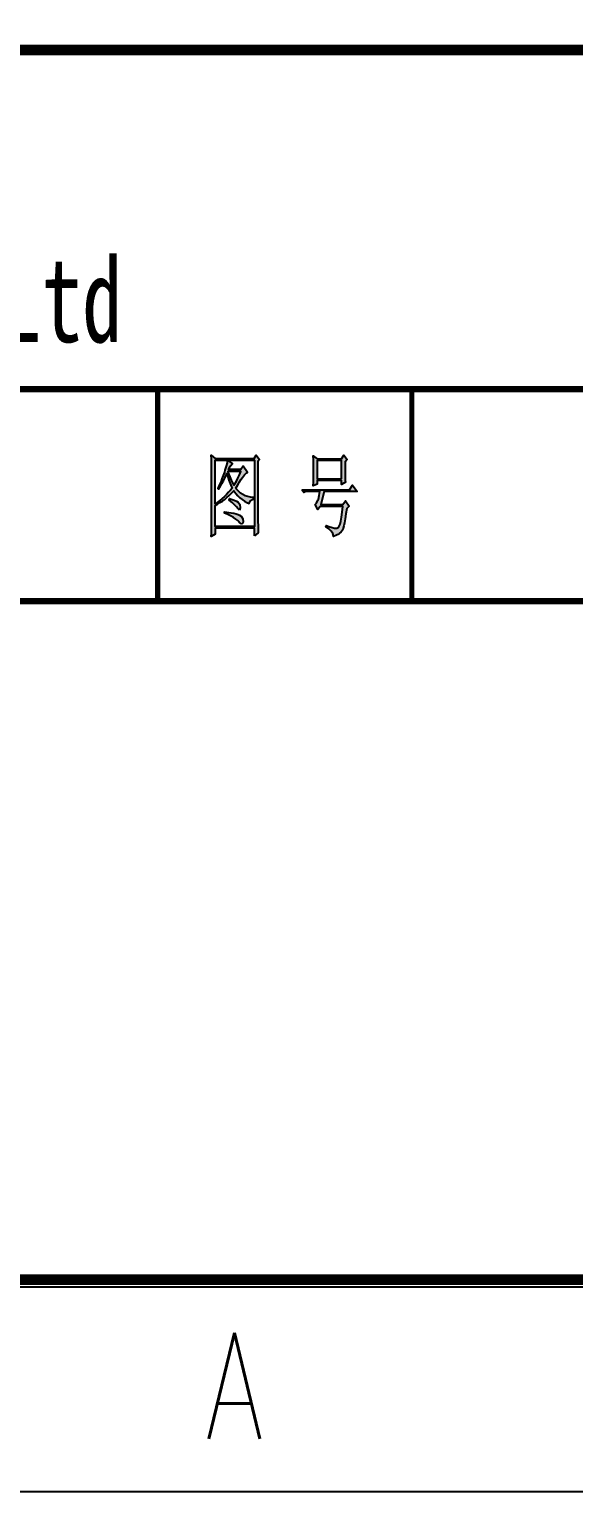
# Model space of a CAD drawing. Header units: inches. Extents: x 6 to 109360, y -14990 to 740552.
# Drawn here: x 777.2 to 802.9, y -5414.8 to -5345.8 of the extents above; entities that cross this region are included whole.
import ezdxf
from ezdxf.enums import TextEntityAlignment as Align

# ---------------------------------------------------------------- set-up
doc = ezdxf.new("R2010")
doc.units = ezdxf.units.IN
doc.header["$MEASUREMENT"] = 0
doc.layers.add('1', color=7, linetype='Continuous')
doc.layers.add('图框', color=4, linetype='Continuous')
doc.styles.add('HZ', font='txt_____.ttf', dxfattribs={"width": 0.7, "bigfont": 'HZTXT'})
doc.styles.add('宋体', font='', dxfattribs={"width": 0.7})
doc.styles.get('宋体').set_extended_font_data('SimSun')

# ---------------------------------------------------------------- blocks, each defined once
blk = doc.blocks.new('tk1')
at = {"layer": '图框', "color": 1}
blk.add_line((0, 0), (-806, 0), dxfattribs=at)
at = {"layer": '图框'}
blk.add_line((10, -10), (-831, -10), dxfattribs=at)
at = {"layer": '图框', "style": 'HZ', "width": 0.7}
blk.add_text('A', height=5, dxfattribs=at).set_placement((-50.375, -7.5), align=Align.CENTER)
blk = doc.blocks.new('图签')
at = {"layer": '1'}
h = blk.add_hatch(color=7, dxfattribs=at)
h.paths.add_polyline_path([(-49.263, 35.751), (-49.263, 38.592), (-49.191, 38.692), (-49.353, 38.891), (-49.448, 38.739), (-51.278, 38.739), (-51.463, 38.891), (-51.459, 38.701), (-51.454, 38.521), (-51.454, 35.381), (-51.459, 35.206), (-51.463, 35.059), (-51.288, 35.158), (-51.288, 35.443), (-49.424, 35.443), (-49.424, 35.092), (-49.248, 35.225), (-49.258, 35.391), (-49.258, 35.566)])
h.paths.add_polyline_path([(-51.288, 36.524), (-51.169, 36.586), (-51.055, 36.652), (-50.942, 36.723), (-50.833, 36.804), (-50.728, 36.89), (-50.624, 36.984), (-50.519, 37.084), (-50.42, 37.188), (-50.406, 37.207), (-50.311, 37.089), (-50.216, 36.98), (-50.116, 36.88), (-50.012, 36.795), (-49.903, 36.719), (-49.784, 36.657), (-49.68, 36.61), (-49.628, 36.723), (-49.519, 36.804), (-49.471, 36.823), (-49.471, 36.89), (-49.614, 36.908), (-49.742, 36.937), (-49.865, 36.98), (-49.979, 37.037), (-50.083, 37.103), (-50.178, 37.188), (-50.268, 37.283), (-50.311, 37.34), (-50.211, 37.492), (-50.126, 37.629), (-50.05, 37.753), (-49.998, 37.843), (-49.903, 37.971), (-49.803, 38.056), (-49.761, 38.075), (-49.96, 38.374), (-50.064, 38.208), (-50.648, 38.208), (-50.581, 38.355), (-50.557, 38.393), (-50.463, 38.493), (-50.685, 38.659), (-49.424, 38.659), (-49.424, 35.523), (-51.288, 35.523)], flags=16)
h.paths.add_polyline_path([(-50.847, 36.159), (-50.847, 36.225), (-50.534, 36.178), (-50.401, 36.15), (-50.292, 36.121), (-50.197, 36.093), (-50.126, 36.059), (-50.059, 36.007), (-49.979, 35.889), (-49.96, 35.742), (-49.969, 35.685), (-50.021, 35.633), (-50.126, 35.723), (-50.145, 35.751), (-50.211, 35.813), (-50.301, 35.879), (-50.41, 35.946), (-50.534, 36.017), (-50.681, 36.088)], flags=0)
h.paths.add_polyline_path([(-51.288, 36.591), (-51.288, 38.659), (-50.709, 38.659), (-50.723, 38.535), (-50.761, 38.374), (-50.818, 38.18), (-50.847, 38.09), (-50.899, 37.933), (-50.961, 37.776), (-51.022, 37.625), (-51.089, 37.473), (-51.16, 37.326), (-51.127, 37.293), (-51.046, 37.416), (-50.965, 37.549), (-50.889, 37.686), (-50.814, 37.833), (-50.747, 37.985), (-50.728, 38.023), (-50.69, 37.871), (-50.638, 37.715), (-50.576, 37.558), (-50.51, 37.397), (-50.486, 37.34), (-50.562, 37.24), (-50.648, 37.141), (-50.742, 37.041), (-50.842, 36.942), (-50.951, 36.847), (-51.065, 36.757), (-51.188, 36.662)], flags=16)
h.paths.add_polyline_path([(-50.614, 36.776), (-50.6, 36.842), (-50.534, 36.823), (-50.391, 36.771), (-50.278, 36.723), (-50.192, 36.676), (-50.112, 36.572), (-50.102, 36.41), (-50.14, 36.301), (-50.216, 36.377), (-50.278, 36.453), (-50.363, 36.548), (-50.477, 36.652)], flags=0)
h.paths.add_polyline_path([(-50.406, 37.473), (-50.467, 37.582), (-50.534, 37.715), (-50.595, 37.871), (-50.662, 38.056), (-50.685, 38.123), (-50.064, 38.123), (-50.135, 37.957), (-50.211, 37.805), (-50.282, 37.667), (-50.358, 37.539)], flags=16)
h.paths.add_polyline_path([(-45.146, 38.009), (-45.146, 38.573), (-45.055, 38.692), (-45.217, 38.891), (-45.321, 38.725), (-46.474, 38.725), (-46.649, 38.858), (-46.644, 38.687), (-46.64, 38.512), (-46.64, 37.791), (-46.644, 37.615), (-46.649, 37.449), (-46.649, 37.44), (-46.474, 37.525), (-46.474, 37.691), (-45.312, 37.691), (-45.312, 37.506), (-45.136, 37.61), (-45.141, 37.705), (-45.141, 37.838)])
h.paths.add_polyline_path([(-46.474, 38.64), (-45.312, 38.64), (-45.312, 37.776), (-46.474, 37.776)], flags=16)
h.paths.add_polyline_path([(-46.137, 37.174), (-44.586, 37.174), (-44.795, 37.473), (-44.946, 37.259), (-47.199, 37.259), (-47.104, 37.127), (-47, 37.174), (-46.336, 37.174), (-46.374, 36.984), (-46.412, 36.823), (-46.431, 36.776), (-46.507, 36.629), (-46.568, 36.557), (-46.431, 36.325), (-46.322, 36.477), (-45.25, 36.477), (-45.283, 36.197), (-45.316, 35.965), (-45.349, 35.78), (-45.387, 35.633), (-45.425, 35.538), (-45.465, 35.479), (-45.544, 35.452), (-45.644, 35.452), (-45.762, 35.476), (-45.914, 35.523), (-46.042, 35.576), (-46.056, 35.509), (-45.914, 35.41), (-45.805, 35.305), (-45.734, 35.196), (-45.696, 35.082), (-45.696, 35.059), (-45.553, 35.116), (-45.449, 35.172), (-45.425, 35.191), (-45.33, 35.282), (-45.264, 35.376), (-45.236, 35.443), (-45.207, 35.552), (-45.174, 35.699), (-45.141, 35.893), (-45.108, 36.126), (-45.074, 36.377), (-44.961, 36.491), (-45.136, 36.742), (-45.264, 36.557), (-46.298, 36.557)])
for p, q in [((0, 0), (-180, 0)), ((-0.198, -0.346), (-180.198, -0.346))]:
    blk.add_line(p, q, dxfattribs=at)
at = {"layer": '1', "color": 7}
for p, q in [((0, 0), (-180, 0)), ((-0.198, -0.346), (-180.198, -0.346))]:
    blk.add_line(p, q, dxfattribs=at)
at = {"layer": '1', "color": 7, "const_width": 0.5}
for points in [[(-180, 0), (0, 0), (0, 131.762), (-180, 131.762)], [(-180, 58), (0, 58), (0, 0), (-180, 0)]]:
    blk.add_lwpolyline(points, close=True, dxfattribs=at)
at = {"layer": '1', "color": 7}
for points, const_width in [([(-180, 42), (0, 42)], 0.3), ([(-54, 42), (-54, 32)], 0.25), ([(-42, 42), (-42, 32)], 0.25), ([(-118, 32), (0, 32)], 0.3)]:
    blk.add_lwpolyline(points, dxfattribs=dict(at, const_width=const_width))
for points in [[(-49.424, 35.092), (-49.424, 35.443), (-51.288, 35.443), (-51.288, 35.158), (-51.463, 35.059), (-51.459, 35.206), (-51.454, 35.381), (-51.454, 38.521), (-51.459, 38.701), (-51.463, 38.891), (-51.278, 38.739), (-49.448, 38.739), (-49.353, 38.891), (-49.191, 38.692), (-49.263, 38.592), (-49.263, 35.751), (-49.258, 35.566), (-49.258, 35.391), (-49.248, 35.225)], [(-50.012, 36.795), (-49.903, 36.719), (-49.784, 36.657), (-49.68, 36.61), (-49.628, 36.723), (-49.519, 36.804), (-49.471, 36.823), (-49.471, 36.89), (-49.614, 36.908), (-49.742, 36.937), (-49.865, 36.98), (-49.979, 37.037), (-50.083, 37.103), (-50.178, 37.188), (-50.268, 37.283), (-50.311, 37.34), (-50.211, 37.492), (-50.126, 37.629), (-50.05, 37.753), (-49.998, 37.843), (-49.903, 37.971), (-49.803, 38.056), (-49.761, 38.075), (-49.96, 38.374), (-50.064, 38.208), (-50.648, 38.208), (-50.581, 38.355), (-50.557, 38.393), (-50.463, 38.493), (-50.685, 38.659), (-49.424, 38.659), (-49.424, 35.523), (-51.288, 35.523), (-51.288, 36.524), (-51.169, 36.586), (-51.055, 36.652), (-50.942, 36.723), (-50.833, 36.804), (-50.728, 36.89), (-50.624, 36.984), (-50.519, 37.084), (-50.42, 37.188), (-50.406, 37.207), (-50.311, 37.089), (-50.216, 36.98), (-50.116, 36.88)], [(-50.69, 37.871), (-50.638, 37.715), (-50.576, 37.558), (-50.51, 37.397), (-50.486, 37.34), (-50.562, 37.24), (-50.648, 37.141), (-50.742, 37.041), (-50.842, 36.942), (-50.951, 36.847), (-51.065, 36.757), (-51.188, 36.662), (-51.288, 36.591), (-51.288, 38.659), (-50.709, 38.659), (-50.723, 38.535), (-50.761, 38.374), (-50.818, 38.18), (-50.847, 38.09), (-50.899, 37.933), (-50.961, 37.776), (-51.022, 37.625), (-51.089, 37.473), (-51.16, 37.326), (-51.127, 37.293), (-51.046, 37.416), (-50.965, 37.549), (-50.889, 37.686), (-50.814, 37.833), (-50.747, 37.985), (-50.728, 38.023)], [(-45.321, 38.725), (-45.217, 38.891), (-45.055, 38.692), (-45.146, 38.573), (-45.146, 38.009), (-45.141, 37.838), (-45.141, 37.705), (-45.136, 37.61), (-45.312, 37.506), (-45.312, 37.691), (-46.474, 37.691), (-46.474, 37.525), (-46.649, 37.44), (-46.649, 37.449), (-46.644, 37.615), (-46.64, 37.791), (-46.64, 38.512), (-46.644, 38.687), (-46.649, 38.858), (-46.474, 38.725)], [(-45.312, 37.776), (-45.312, 38.64), (-46.474, 38.64), (-46.474, 37.776)], [(-50.358, 37.539), (-50.282, 37.667), (-50.211, 37.805), (-50.135, 37.957), (-50.064, 38.123), (-50.685, 38.123), (-50.662, 38.056), (-50.595, 37.871), (-50.534, 37.715), (-50.467, 37.582), (-50.406, 37.473)], [(-47.199, 37.259), (-44.946, 37.259), (-44.795, 37.473), (-44.586, 37.174), (-46.137, 37.174), (-46.298, 36.557), (-45.264, 36.557), (-45.136, 36.742), (-44.961, 36.491), (-45.074, 36.377), (-45.108, 36.126), (-45.141, 35.893), (-45.174, 35.699), (-45.207, 35.552), (-45.236, 35.443), (-45.264, 35.376), (-45.33, 35.282), (-45.425, 35.191), (-45.449, 35.172), (-45.553, 35.116), (-45.696, 35.059), (-45.696, 35.082), (-45.734, 35.196), (-45.805, 35.305), (-45.914, 35.41), (-46.056, 35.509), (-46.042, 35.576), (-45.914, 35.523), (-45.762, 35.476), (-45.644, 35.452), (-45.544, 35.452), (-45.473, 35.476), (-45.463, 35.481), (-45.425, 35.538), (-45.387, 35.633), (-45.349, 35.78), (-45.316, 35.965), (-45.283, 36.197), (-45.25, 36.477), (-46.322, 36.477), (-46.431, 36.325), (-46.568, 36.557), (-46.507, 36.629), (-46.431, 36.776), (-46.412, 36.823), (-46.374, 36.984), (-46.336, 37.174), (-47, 37.174), (-47.104, 37.127)], [(-50.14, 36.301), (-50.216, 36.377), (-50.278, 36.453), (-50.363, 36.548), (-50.477, 36.652), (-50.614, 36.776), (-50.6, 36.842), (-50.534, 36.823), (-50.391, 36.771), (-50.278, 36.723), (-50.192, 36.676), (-50.112, 36.572), (-50.102, 36.41)], [(-50.021, 35.633), (-50.126, 35.723), (-50.145, 35.751), (-50.211, 35.813), (-50.301, 35.879), (-50.41, 35.946), (-50.534, 36.017), (-50.681, 36.088), (-50.847, 36.159), (-50.847, 36.225), (-50.534, 36.178), (-50.401, 36.15), (-50.292, 36.121), (-50.197, 36.093), (-50.126, 36.059), (-50.059, 36.007), (-49.979, 35.889), (-49.96, 35.742), (-49.969, 35.685)]]:
    blk.add_lwpolyline(points, close=True, dxfattribs=at)
at = {"layer": '图框'}
for p, q in [((0, 0), (-180, 0)), ((-0.198, -0.346), (-180.198, -0.346))]:
    blk.add_line(p, q, dxfattribs=at)
at = {"layer": '1', "color": 7, "style": '宋体', "width": 0.7}
blk.add_text('China Nuclear Power Engineering Co., Ltd', height=4, dxfattribs=at).set_placement((-131.852, 44.225))
blk = doc.blocks.new('*U118')
blk.add_blockref('图签', (0, 0))
blk = doc.blocks.new('*U122')
blk.add_blockref('图签', (0, 0))

msp = doc.modelspace()

# ---------------------------------------------------------------- block references
at = {"linetype": 'Continuous'}
msp.add_blockref('tk1', (837.21035, -5404.82145), dxfattribs=at)
for name in ['*U118', '*U122']:
    msp.add_blockref(name, (837.21035, -5404.82145))

doc.saveas('drawing.dxf')
